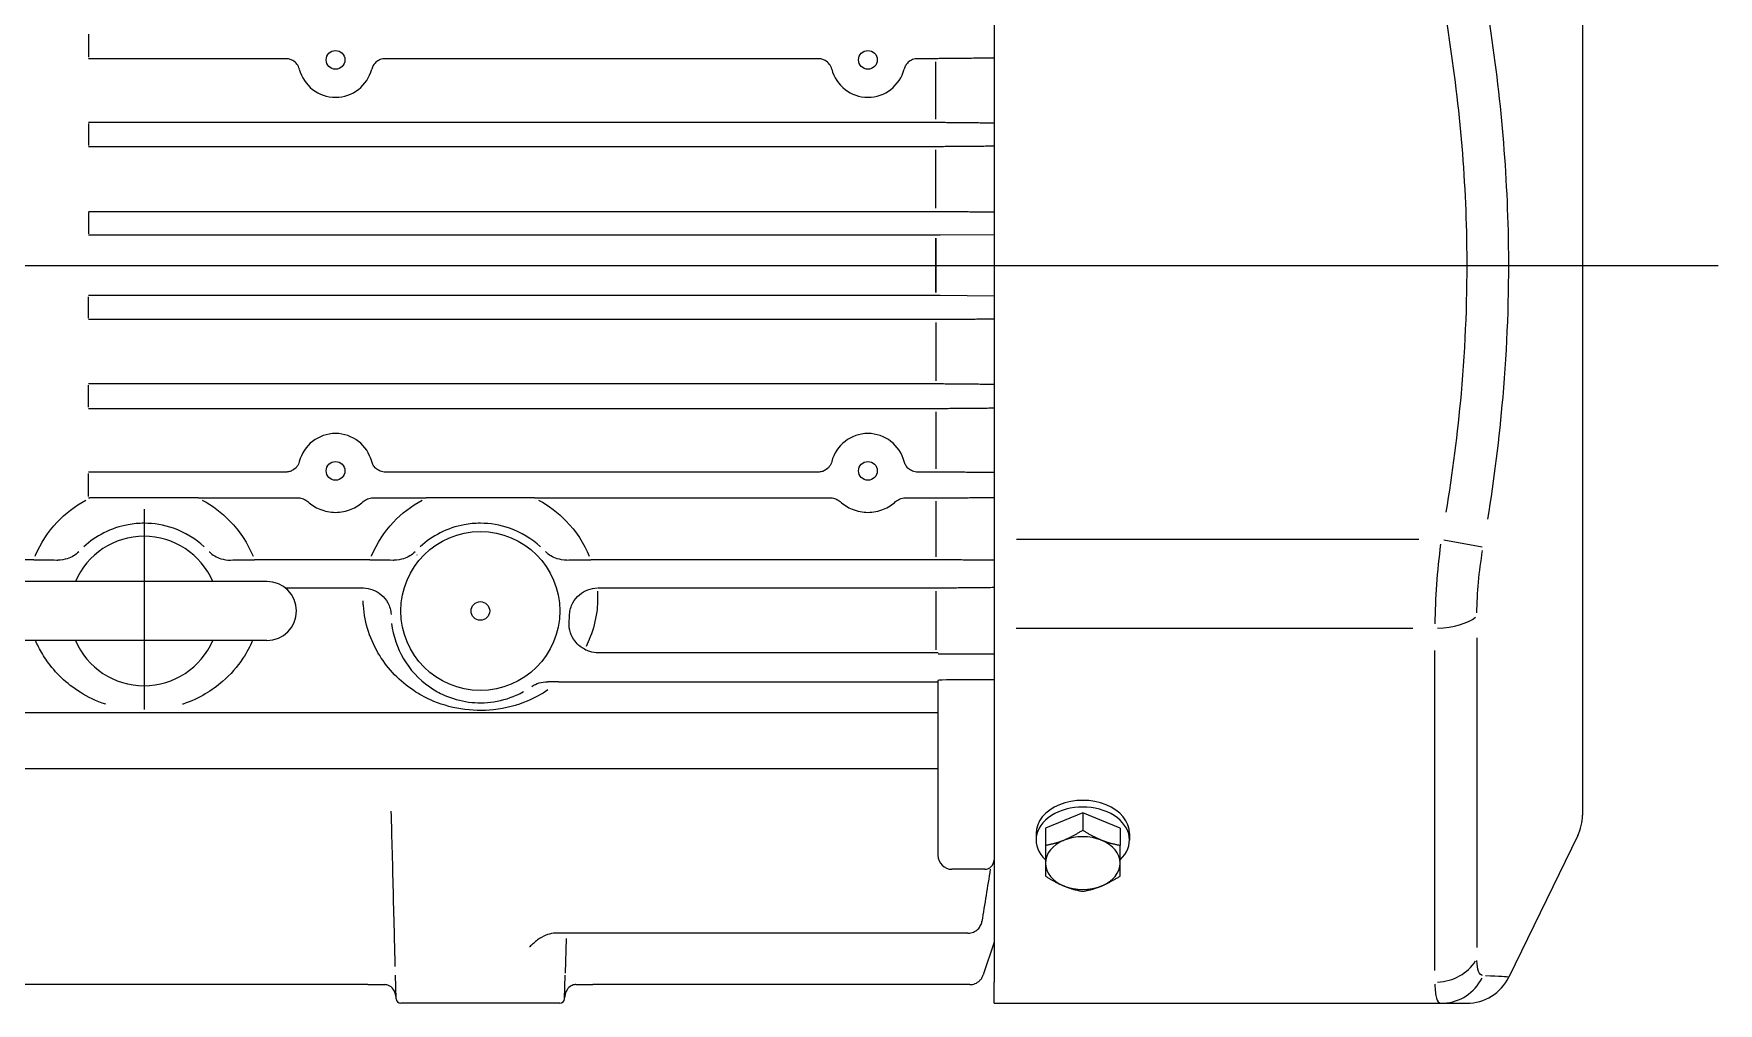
# Model space of a CAD drawing. Header units: millimetres. Extents: x 15 to 405, y 9 to 283.
# Drawn here: x 316.31 to 338.86, y 216.66 to 229.63 of the extents above; entities that cross this region are included whole.
import ezdxf

# ---------------------------------------------------------------- set-up
doc = ezdxf.new("R2010")
doc.units = ezdxf.units.MM
doc.linetypes.add('実線', pattern=[0])
doc.layers.add('GR1', color=1, linetype='実線', lineweight=25)

# ---------------------------------------------------------------- blocks, each defined once
blk = doc.blocks.new('BLKF037')
at = {"color": 7, "linetype": 'ByBlock', "lineweight": 13}
blk.add_line((225.327, 226.533), (337.63, 226.533), dxfattribs=at)
blk = doc.blocks.new('BLKF047')
at = {"color": 3, "linetype": 'ByBlock', "lineweight": 25}
for p, q in [((337.038, 233.889), (337.038, 219.177)), ((329.163, 230.201), (329.163, 222.865)), ((329.163, 226.533), (329.163, 216.941)), ((334.848, 222.865), (329.462, 222.865)), ((335.183, 222.859), (335.694, 222.767)), ((329.458, 221.68), (334.767, 221.68)), ((335.624, 221.547), (335.624, 217.407)), ((335.062, 217.099), (335.062, 221.379)), ((336.975, 218.903), (336.051, 217.009)), ((320.782, 216.908), (314.794, 216.908)), ((328.818, 216.908), (323.794, 216.908)), ((328.826, 216.908), (328.819, 216.908)), ((328.834, 216.908), (328.827, 216.908)), ((328.839, 216.908), (328.835, 216.908)), ((329.163, 216.658), (329.163, 216.941)), ((323.352, 216.658), (321.224, 216.658)), ((329.163, 216.658), (335.147, 216.658))]:
    blk.add_line(p, q, dxfattribs=at)
at = {"color": 0, "linetype": 'ByBlock', "lineweight": -2}
for p, q in [((319.685, 229.299), (317.043, 229.299)), ((326.81, 229.299), (321.016, 229.299)), ((328.383, 229.299), (328.141, 229.299)), ((328.383, 228.491), (328.383, 229.257)), ((317.043, 228.448), (328.383, 228.448)), ((328.383, 228.12), (317.043, 228.12)), ((328.383, 227.299), (328.383, 228.077)), ((317.043, 227.255), (328.383, 227.255)), ((328.383, 226.937), (317.043, 226.937)), ((328.383, 226.17), (328.383, 226.896)), ((329.163, 226.943), (328.441, 226.937)), ((328.814, 217.596), (323.295, 217.596)), ((321.161, 216.719), (321.153, 217.036)), ((323.415, 216.719), (323.423, 217.036))]:
    blk.add_line(p, q, dxfattribs=at)
for points in [[(317.043, 227.239), (317.043, 226.953)], [(328.814, 217.596), (328.815, 217.596)], [(329, 217.754), (328.999, 217.756)], [(323.436, 217.524), (323.424, 217.062)]]:
    blk.add_lwpolyline(points, dxfattribs=at)
at = {"color": 3, "linetype": 'ByBlock', "lineweight": 25}
for points in [[(329.163, 217.476), (329.018, 217.037)], [(328.826, 216.908), (328.827, 216.908)], [(328.834, 216.908), (328.835, 216.908)]]:
    blk.add_lwpolyline(points, dxfattribs=at)
at = {"color": 0, "linetype": 'ByBlock', "lineweight": -2}
for centre in [(320.35, 229.283), (327.475, 229.283)]:
    blk.add_circle(centre, 0.125, dxfattribs=at)
for centre in [(320.35, 229.283), (327.475, 229.283)]:
    blk.add_arc(centre, 0.5, 194.326, 345.674, dxfattribs=at)
at = {"color": 3, "linetype": 'ByBlock', "lineweight": 25}
for centre, radius, start, end in [((336.413, 219.177), 0.625, 334, 0), ((335.489, 217.283), 0.625, 270, 334), ((321.224, 216.721), 0.0625, 181.5, 270), ((323.352, 216.721), 0.0625, 270, 358.5)]:
    blk.add_arc(centre, radius, start, end, dxfattribs=at)
for centre, major_axis, ratio, start_param, end_param in [((335.062, 221.962), (-0.625, 0), 0.451428, 1.626647, 2.631957), ((335.062, 217.498), (-0.625, 0), 0.892308, 1.626647, 2.631957), ((335.147, 217.283), (0, -0.625), 0.984221, 0.057554, 1.093523)]:
    blk.add_ellipse(centre, major_axis=major_axis, ratio=ratio, start_param=start_param, end_param=end_param, dxfattribs=at)
for points, knots in [([(335.21, 229.837), (335.375, 228.829), (335.474, 227.81), (335.496, 226.132), (335.47, 225.474), (335.365, 224.287), (335.296, 223.756), (335.21, 223.229)], [-5.606669, -5.606669, -5.606669, -5.606669, -3.155527, -3.155527, -1.577763, -1.577763, -0.295088, -0.295088, -0.295088, -0.295088]), ([(335.772, 223.137), (335.858, 223.677), (335.927, 224.222), (336.032, 225.442), (336.058, 226.12), (336.035, 227.848), (335.937, 228.897), (335.772, 229.93)], [0.295088, 0.295088, 0.295088, 0.295088, 1.577763, 1.577763, 3.155527, 3.155527, 5.606669, 5.606669, 5.606669, 5.606669]), ([(335.139, 222.804), (335.116, 222.623), (335.097, 222.441), (335.071, 222.082), (335.064, 221.905), (335.062, 221.736)], [-0.7157844, -0.7157844, -0.7157844, -0.7157844, -0.3796515, -0.3796515, -0.0376729, -0.0376729, -0.0376729, -0.0376729]), ([(335.624, 221.882), (335.626, 222.014), (335.633, 222.153), (335.659, 222.434), (335.677, 222.575), (335.701, 222.717)], [0.0376729, 0.0376729, 0.0376729, 0.0376729, 0.3796515, 0.3796515, 0.7157844, 0.7157844, 0.7157844, 0.7157844]), ([(335.701, 217.029), (335.677, 217.034), (335.659, 217.053), (335.633, 217.12), (335.626, 217.169), (335.624, 217.233)], [0.0376729, 0.0376729, 0.0376729, 0.0376729, 0.3708588, 0.3708588, 0.7157843, 0.7157843, 0.7157843, 0.7157843]), ([(320.782, 216.908), (320.83, 216.908), (320.879, 216.908), (320.954, 216.908), (320.983, 216.908), (321.009, 216.908)], [0, 0, 0, 0, 0.1172246, 0.1172246, 0.1959744, 0.1959744, 0.1959744, 0.1959744]), ([(321.161, 216.73), (321.159, 216.773), (321.146, 216.816), (321.106, 216.871), (321.085, 216.888), (321.045, 216.904), (321.028, 216.908), (321.009, 216.908)], [-1.1486216, -1.1486216, -1.1486216, -1.1486216, -1.0124398, -1.0124398, -0.917334, -0.917334, -0.8565314, -0.8565314, -0.8565314, -0.8565314]), ([(323.567, 216.908), (323.56, 216.908), (323.552, 216.908), (323.524, 216.903), (323.505, 216.895), (323.467, 216.868), (323.45, 216.846), (323.424, 216.794), (323.416, 216.762), (323.415, 216.73)], [-0.3174365, -0.3174365, -0.3174365, -0.3174365, -0.2946354, -0.2946354, -0.2249947, -0.2249947, -0.1250467, -0.1250467, -0.0052829, -0.0052829, -0.0052829, -0.0052829]), ([(323.567, 216.908), (323.592, 216.908), (323.618, 216.908), (323.67, 216.908), (323.694, 216.908), (323.744, 216.908), (323.769, 216.908), (323.794, 216.908)], [0.2772861, 0.2772861, 0.2772861, 0.2772861, 0.3514995, 0.3514995, 0.4122351, 0.4122351, 0.4729762, 0.4729762, 0.4729762, 0.4729762]), ([(328.84, 216.908), (328.864, 216.908), (328.888, 216.913), (328.934, 216.931), (328.954, 216.945), (328.982, 216.973), (328.991, 216.984), (329.007, 217.009), (329.013, 217.023), (329.018, 217.037)], [0, 0, 0, 0, 0.0585782, 0.0585782, 0.117169, 0.117169, 0.1527211, 0.1527211, 0.1882743, 0.1882743, 0.1882743, 0.1882743]), ([(335.062, 216.914), (335.064, 216.832), (335.071, 216.77), (335.097, 216.686), (335.116, 216.663), (335.139, 216.659)], [-0.7157843, -0.7157843, -0.7157843, -0.7157843, -0.3708588, -0.3708588, -0.0376729, -0.0376729, -0.0376729, -0.0376729]), ([(336.05, 217.009), (336.05, 217.009), (336.049, 217.009), (336.034, 217.01), (335.924, 217.017), (335.741, 217.027)], [3.098401, 3.098401, 3.098401, 3.098401, 3.155527, 3.155527, 5.754212, 5.754212, 5.754212, 5.754212]), ([(335.147, 216.658), (335.35, 216.658), (335.472, 216.658), (335.488, 216.658), (335.489, 216.658), (335.489, 216.658)], [-5.901757, -5.901757, -5.901757, -5.901757, -3.155527, -3.155527, -2.950856, -2.950856, -2.950856, -2.950856])]:
    blk.add_open_spline(points, degree=3, knots=knots, dxfattribs=at)
at = {"color": 0, "linetype": 'ByBlock', "lineweight": -2}
for points, knots in [([(317.043, 229.628), (317.043, 229.611), (317.043, 229.595), (317.043, 229.578), (317.043, 229.55), (317.043, 229.522), (317.043, 229.466), (317.043, 229.437), (317.043, 229.409), (317.043, 229.381), (317.043, 229.353), (317.043, 229.322), (317.043, 229.319), (317.043, 229.317)], [-0.3402757, -0.3402757, -0.3402757, -0.3402757, -0.2958613, -0.2958613, -0.2958613, -0.221896, -0.221896, -0.1479307, -0.1479307, -0.1479307, -0.0739653, -0.0739653, -0.0672631, -0.0672631, -0.0672631, -0.0672631]), ([(319.866, 229.159), (319.86, 229.184), (319.849, 229.207), (319.818, 229.246), (319.799, 229.262), (319.764, 229.283), (319.749, 229.289), (319.717, 229.297), (319.701, 229.299), (319.685, 229.299)], [0, 0, 0, 0, 0.0632764, 0.0632764, 0.1240147, 0.1240147, 0.163478, 0.163478, 0.2026988, 0.2026988, 0.2026988, 0.2026988]), ([(321.016, 229.299), (320.993, 229.299), (320.97, 229.295), (320.926, 229.278), (320.906, 229.266), (320.876, 229.238), (320.865, 229.224), (320.846, 229.193), (320.839, 229.177), (320.835, 229.159)], [0, 0, 0, 0, 0.0558333, 0.0558333, 0.1130768, 0.1130768, 0.1574965, 0.1574965, 0.2024013, 0.2024013, 0.2024013, 0.2024013]), ([(326.991, 229.159), (326.985, 229.184), (326.974, 229.207), (326.943, 229.246), (326.924, 229.262), (326.889, 229.283), (326.874, 229.289), (326.842, 229.297), (326.826, 229.299), (326.81, 229.299)], [0, 0, 0, 0, 0.0632764, 0.0632764, 0.1240147, 0.1240147, 0.163478, 0.163478, 0.2026988, 0.2026988, 0.2026988, 0.2026988]), ([(328.141, 229.299), (328.118, 229.299), (328.095, 229.295), (328.051, 229.278), (328.031, 229.266), (328.001, 229.238), (327.99, 229.224), (327.971, 229.193), (327.964, 229.177), (327.96, 229.159)], [0, 0, 0, 0, 0.0558333, 0.0558333, 0.1130768, 0.1130768, 0.1574965, 0.1574965, 0.2024013, 0.2024013, 0.2024013, 0.2024013]), ([(317.043, 228.431), (317.043, 228.423), (317.043, 228.415), (317.043, 228.406), (317.043, 228.38), (317.043, 228.353), (317.043, 228.3), (317.043, 228.273), (317.043, 228.246), (317.043, 228.22), (317.043, 228.193), (317.043, 228.156), (317.043, 228.147), (317.043, 228.137)], [-0.2893371, -0.2893371, -0.2893371, -0.2893371, -0.2680805, -0.2680805, -0.2680805, -0.2010603, -0.2010603, -0.1340402, -0.1340402, -0.1340402, -0.0670201, -0.0670201, -0.0424618, -0.0424618, -0.0424618, -0.0424618]), ([(321.15, 217.152), (321.147, 217.261), (321.144, 217.371), (321.131, 217.879), (321.121, 218.278), (321.111, 218.677), (321.106, 218.861), (321.101, 219.046), (321.096, 219.231)], [0.695492, 0.695492, 0.695492, 0.695492, 0.958063, 0.958063, 1.916126, 1.916126, 1.916126, 2.359755, 2.359755, 2.359755, 2.359755]), ([(323.165, 217.569), (323.126, 217.552), (323.089, 217.53), (323.016, 217.477), (322.98, 217.445), (322.948, 217.413), (322.948, 217.413), (322.948, 217.413)], [-0.2218495, -0.2218495, -0.2218495, -0.2218495, -0.1185768, -0.1185768, 0, 0, 0.000864, 0.000864, 0.000864, 0.000864]), ([(323.295, 217.596), (323.261, 217.596), (323.221, 217.589), (323.181, 217.575), (323.173, 217.572), (323.165, 217.569)], [0.2547441, 0.2547441, 0.2547441, 0.2547441, 0.3369011, 0.3369011, 0.3558934, 0.3558934, 0.3558934, 0.3558934]), ([(328.815, 217.596), (328.84, 217.596), (328.864, 217.6), (328.909, 217.619), (328.929, 217.632), (328.961, 217.664), (328.973, 217.68), (328.991, 217.715), (328.997, 217.734), (329, 217.754)], [0, 0, 0, 0, 0.0585805, 0.0585805, 0.1171791, 0.1171791, 0.164968, 0.164968, 0.212754, 0.212754, 0.212754, 0.212754])]:
    blk.add_open_spline(points, degree=3, knots=knots, dxfattribs=at)
for points, degree in [([(328.441, 229.3), (328.423, 229.299), (328.402, 229.299), (328.383, 229.299)], 3), ([(329.163, 229.306), (328.797, 229.303), (328.441, 229.3)], 2), ([(328.383, 228.448), (328.402, 228.448), (328.423, 228.448), (328.441, 228.448)], 3), ([(328.441, 228.448), (328.797, 228.444), (329.163, 228.441)], 2), ([(328.441, 228.121), (328.423, 228.12), (328.402, 228.12), (328.383, 228.12)], 3), ([(329.163, 228.127), (328.797, 228.124), (328.441, 228.121)], 2), ([(328.383, 227.255), (328.402, 227.255), (328.423, 227.255), (328.441, 227.255)], 3), ([(328.441, 227.255), (328.797, 227.252), (329.163, 227.249)], 2), ([(328.441, 226.937), (328.423, 226.937), (328.402, 226.937), (328.383, 226.937)], 3), ([(329.113, 218.451), (329.074, 218.219), (329.037, 217.985), (329, 217.754)], 3)]:
    blk.add_open_spline(points, degree=degree, dxfattribs=at)
blk = doc.blocks.new('BLKF050')
at = {"color": 7, "linetype": 'ByBlock', "lineweight": 13}
blk.add_line((317.788, 223.27), (317.788, 220.591), dxfattribs=at)
at = {"color": 0, "linetype": 'ByBlock', "lineweight": -2}
for p, q in [((319.432, 222.302), (316.144, 222.302)), ((319.432, 221.514), (316.144, 221.514))]:
    blk.add_line(p, q, dxfattribs=at)
for centre, radius, start, end in [((317.788, 221.908), 1, 23.188, 156.812), ((316.144, 221.908), 0.394, 90, 269.9999), ((319.432, 221.908), 0.394, 270.0001, 90), ((317.788, 221.908), 1, 203.1881, 336.812)]:
    blk.add_arc(centre, radius, start, end, dxfattribs=at)
blk = doc.blocks.new('BLKF045')
at = {"color": 0, "linetype": 'ByBlock', "lineweight": -2}
for p, q in [((328.383, 226.896), (328.383, 226.17)), ((283.163, 226.533), (338.855, 226.533)), ((328.383, 226.13), (317.043, 226.13)), ((329.163, 226.123), (328.441, 226.129)), ((317.043, 225.811), (328.383, 225.811)), ((328.383, 225.767), (328.383, 224.989)), ((328.383, 224.946), (317.043, 224.946)), ((317.043, 224.618), (328.383, 224.618)), ((328.383, 224.575), (328.383, 223.809)), ((319.685, 223.767), (317.043, 223.767)), ((326.81, 223.767), (321.016, 223.767)), ((328.383, 223.767), (328.141, 223.767)), ((317.043, 223.421), (317.063, 223.421)), ((318.513, 223.421), (319.854, 223.421)), ((320.847, 223.421), (321.563, 223.421)), ((323.013, 223.421), (326.979, 223.421)), ((327.972, 223.421), (328.383, 223.421)), ((328.383, 223.378), (328.383, 222.634)), ((329.163, 222.865), (329.163, 221.68)), ((316.311, 222.593), (314.765, 222.593)), ((320.811, 222.593), (319.265, 222.593)), ((328.383, 222.593), (323.765, 222.593)), ((319.676, 222.217), (320.714, 222.217)), ((323.862, 222.217), (328.383, 222.217)), ((328.383, 222.172), (328.383, 221.389)), ((328.383, 221.347), (323.869, 221.347)), ((328.413, 221.336), (329.163, 221.336)), ((323.334, 220.96), (328.383, 220.96)), ((328.413, 218.639), (328.413, 220.98)), ((329.163, 220.986), (328.6, 220.986)), ((328.413, 220.544), (307.475, 220.544)), ((328.413, 219.794), (307.475, 219.794)), ((330.35, 219.207), (329.85, 219.003)), ((330.35, 219.207), (330.35, 218.974)), ((330.85, 219.003), (330.35, 219.207)), ((329.725, 218.932), (329.725, 218.843)), ((329.85, 219.003), (329.85, 218.77)), ((330.85, 219.003), (330.85, 218.77)), ((330.975, 218.932), (330.975, 218.843)), ((329.038, 218.451), (328.6, 218.451))]:
    blk.add_line(p, q, dxfattribs=at)
for points in [[(317.043, 225.827), (317.043, 226.114)], [(321.442, 222.653), (321.44, 222.657)], [(320.714, 222.217), (320.725, 222.217)]]:
    blk.add_lwpolyline(points, dxfattribs=at)
for centre, radius in [((320.35, 223.783), 0.125), ((327.475, 223.783), 0.125), ((322.288, 221.908), 1.064), ((322.288, 221.908), 0.125)]:
    blk.add_circle(centre, radius, dxfattribs=at)
for centre, radius, start, end in [((320.35, 223.783), 0.5, 14.326, 165.674), ((327.475, 223.783), 0.5, 14.326, 165.674), ((328.6, 218.639), 0.188, 180, 270), ((329.038, 218.576), 0.125, 270, 0)]:
    blk.add_arc(centre, radius, start, end, dxfattribs=at)
for centre, major_axis, ratio, start_param, end_param in [((328.6, 220.98), (-0.188, 0), 0.031159, 4.712389, 6.283185), ((330.35, 218.932), (0.625, 0), 0.707107, 0, 3.141593), ((330.35, 218.843), (0.625, 0), 0.707107, 5.639684, 10.068279), ((330.35, 218.534), (-0.5, 0), 0.707107, 5.235988, 6.283185), ((330.35, 218.534), (0.5, 0), 0.707107, 1.047198, 2.094395), ((330.35, 218.534), (0.5, 0), 0.707107, 0, 1.047198), ((330.35, 218.534), (-0.5, 0), 0.707107, 0, 1.047198), ((330.35, 218.534), (0.5, 0), 0.707107, 5.235988, 6.283185), ((330.35, 218.534), (-0.5, 0), 0.707107, 1.047198, 2.094395)]:
    blk.add_ellipse(centre, major_axis=major_axis, ratio=ratio, start_param=start_param, end_param=end_param, dxfattribs=at)
for points, degree in [([(328.441, 226.129), (328.423, 226.13), (328.402, 226.13), (328.383, 226.13)], 3), ([(328.383, 225.811), (328.402, 225.811), (328.423, 225.811), (328.441, 225.811)], 3), ([(328.441, 225.811), (328.797, 225.814), (329.163, 225.818)], 2), ([(328.441, 224.946), (328.423, 224.946), (328.402, 224.946), (328.383, 224.946)], 3), ([(329.163, 224.939), (328.797, 224.943), (328.441, 224.946)], 2), ([(328.383, 224.618), (328.402, 224.618), (328.423, 224.619), (328.441, 224.619)], 3), ([(328.441, 224.619), (328.797, 224.622), (329.163, 224.625)], 2), ([(328.441, 223.767), (328.423, 223.767), (328.402, 223.767), (328.383, 223.767)], 3), ([(329.163, 223.76), (328.797, 223.763), (328.441, 223.767)], 2), ([(328.383, 223.421), (328.402, 223.421), (328.423, 223.421), (328.441, 223.421)], 3), ([(328.441, 223.421), (328.796, 223.424), (329.163, 223.428)], 2), ([(328.441, 222.593), (328.423, 222.593), (328.402, 222.593), (328.383, 222.593)], 3), ([(329.163, 222.586), (328.796, 222.59), (328.441, 222.593)], 2), ([(328.383, 222.217), (328.402, 222.217), (328.423, 222.217), (328.441, 222.218)], 3), ([(328.441, 222.218), (328.795, 222.221), (329.163, 222.225)], 2), ([(323.476, 221.757), (323.48, 221.79), (323.482, 221.823), (323.482, 221.857)], 3), ([(328.413, 221.347), (328.403, 221.347), (328.392, 221.347), (328.383, 221.347)], 3), ([(328.383, 220.96), (328.392, 220.96), (328.403, 220.96), (328.413, 220.96)], 3), ([(330.35, 218.974), (330.216, 218.888), (330.1, 218.84)], 2), ([(330.6, 218.84), (330.484, 218.888), (330.35, 218.974)], 2), ([(330.1, 218.84), (329.984, 218.793), (329.85, 218.77)], 2), ([(329.85, 218.77), (329.85, 218.629), (329.85, 218.534)], 2), ([(330.85, 218.77), (330.716, 218.793), (330.6, 218.84)], 2), ([(330.85, 218.534), (330.85, 218.629), (330.85, 218.77)], 2), ([(329.85, 218.534), (329.85, 218.439), (329.85, 218.361)], 2), ([(330.85, 218.361), (330.85, 218.439), (330.85, 218.534)], 2), ([(329.85, 218.361), (329.984, 218.275), (330.1, 218.228)], 2), ([(330.6, 218.228), (330.716, 218.275), (330.85, 218.361)], 2), ([(330.1, 218.228), (330.216, 218.18), (330.35, 218.157)], 2), ([(330.35, 218.157), (330.484, 218.18), (330.6, 218.228)], 2)]:
    blk.add_open_spline(points, degree=degree, dxfattribs=at)
for points, knots in [([(317.043, 224.635), (317.043, 224.643), (317.043, 224.652), (317.043, 224.66), (317.043, 224.687), (317.043, 224.713), (317.043, 224.766), (317.043, 224.793), (317.043, 224.82), (317.043, 224.847), (317.043, 224.873), (317.043, 224.91), (317.043, 224.92), (317.043, 224.929)], [-0.2893371, -0.2893371, -0.2893371, -0.2893371, -0.2680805, -0.2680805, -0.2680805, -0.2010603, -0.2010603, -0.1340402, -0.1340402, -0.1340402, -0.0670201, -0.0670201, -0.0424618, -0.0424618, -0.0424618, -0.0424618]), ([(319.866, 223.907), (319.86, 223.883), (319.849, 223.86), (319.818, 223.82), (319.799, 223.804), (319.764, 223.784), (319.749, 223.777), (319.717, 223.769), (319.701, 223.767), (319.685, 223.767)], [0, 0, 0, 0, 0.0632764, 0.0632764, 0.1240147, 0.1240147, 0.163478, 0.163478, 0.2026988, 0.2026988, 0.2026988, 0.2026988]), ([(321.016, 223.767), (320.993, 223.767), (320.97, 223.771), (320.926, 223.788), (320.906, 223.801), (320.876, 223.828), (320.865, 223.842), (320.846, 223.873), (320.839, 223.89), (320.835, 223.907)], [0, 0, 0, 0, 0.0558333, 0.0558333, 0.1130768, 0.1130768, 0.1574965, 0.1574965, 0.2024013, 0.2024013, 0.2024013, 0.2024013]), ([(326.991, 223.907), (326.985, 223.883), (326.974, 223.86), (326.943, 223.82), (326.924, 223.804), (326.889, 223.784), (326.874, 223.777), (326.842, 223.769), (326.826, 223.767), (326.81, 223.767)], [0, 0, 0, 0, 0.0632764, 0.0632764, 0.1240147, 0.1240147, 0.163478, 0.163478, 0.2026988, 0.2026988, 0.2026988, 0.2026988]), ([(328.141, 223.767), (328.118, 223.767), (328.095, 223.771), (328.051, 223.788), (328.031, 223.801), (328.001, 223.828), (327.99, 223.842), (327.971, 223.873), (327.964, 223.89), (327.96, 223.907)], [0, 0, 0, 0, 0.0558333, 0.0558333, 0.1130768, 0.1130768, 0.1574965, 0.1574965, 0.2024013, 0.2024013, 0.2024013, 0.2024013]), ([(317.043, 223.438), (317.043, 223.455), (317.043, 223.472), (317.043, 223.488), (317.043, 223.516), (317.043, 223.544), (317.043, 223.601), (317.043, 223.629), (317.043, 223.657), (317.043, 223.685), (317.043, 223.713), (317.043, 223.744), (317.043, 223.747), (317.043, 223.749)], [-0.3402757, -0.3402757, -0.3402757, -0.3402757, -0.2958613, -0.2958613, -0.2958613, -0.221896, -0.221896, -0.1479307, -0.1479307, -0.1479307, -0.0739653, -0.0739653, -0.0672631, -0.0672631, -0.0672631, -0.0672631]), ([(318.513, 223.421), (318.433, 223.421), (318.35, 223.421), (318.169, 223.421), (318.06, 223.422), (317.921, 223.422), (317.891, 223.422), (317.844, 223.422), (317.826, 223.422), (317.794, 223.422), (317.779, 223.422), (317.746, 223.422), (317.728, 223.422), (317.677, 223.422), (317.645, 223.422), (317.543, 223.422), (317.48, 223.422), (317.285, 223.421), (317.17, 223.421), (317.063, 223.421)], [0, 0, 0, 0, 0.1914352, 0.1914352, 0.4015316, 0.4015316, 0.4601651, 0.4601651, 0.4941998, 0.4941998, 0.5232482, 0.5232482, 0.5581235, 0.5581235, 0.622129, 0.622129, 0.7563667, 0.7563667, 0.9824533, 0.9824533, 0.9824533, 0.9824533]), ([(319.854, 223.421), (319.877, 223.421), (319.899, 223.417), (319.942, 223.4), (319.962, 223.388), (319.98, 223.372)], [0, 0, 0, 0, 0.053865, 0.053865, 0.1120367, 0.1120367, 0.1120367, 0.1120367]), ([(320.721, 223.372), (320.738, 223.387), (320.758, 223.4), (320.801, 223.416), (320.823, 223.421), (320.847, 223.421)], [0, 0, 0, 0, 0.056637, 0.056637, 0.1122133, 0.1122133, 0.1122133, 0.1122133]), ([(323.013, 223.421), (322.933, 223.421), (322.85, 223.421), (322.669, 223.421), (322.56, 223.422), (322.421, 223.422), (322.391, 223.422), (322.344, 223.422), (322.326, 223.422), (322.294, 223.422), (322.279, 223.422), (322.246, 223.422), (322.228, 223.422), (322.177, 223.422), (322.145, 223.422), (322.043, 223.422), (321.98, 223.422), (321.785, 223.421), (321.67, 223.421), (321.563, 223.421)], [0, 0, 0, 0, 0.1914352, 0.1914352, 0.4015316, 0.4015316, 0.4601651, 0.4601651, 0.4941998, 0.4941998, 0.5232482, 0.5232482, 0.5581235, 0.5581235, 0.622129, 0.622129, 0.7563667, 0.7563667, 0.9824533, 0.9824533, 0.9824533, 0.9824533]), ([(326.979, 223.421), (327.002, 223.421), (327.024, 223.417), (327.067, 223.4), (327.087, 223.388), (327.105, 223.372)], [0, 0, 0, 0, 0.053865, 0.053865, 0.1120367, 0.1120367, 0.1120367, 0.1120367]), ([(327.846, 223.372), (327.863, 223.387), (327.883, 223.4), (327.926, 223.416), (327.948, 223.421), (327.972, 223.421)], [0, 0, 0, 0, 0.056637, 0.056637, 0.1122133, 0.1122133, 0.1122133, 0.1122133]), ([(316.33, 222.643), (316.332, 222.647), (316.334, 222.652), (316.403, 222.813), (316.5, 222.964), (316.734, 223.212), (316.864, 223.313), (317.009, 223.393)], [-10.3102385, -10.3102385, -10.3102385, -10.3102385, -10.2972088, -10.2972088, -9.8220399, -9.8220399, -9.4114849, -9.4114849, -9.4114849, -9.4114849]), ([(318.567, 223.393), (318.704, 223.317), (318.828, 223.222), (319.071, 222.974), (319.175, 222.812), (319.246, 222.643)], [-8.0981667, -8.0981667, -8.0981667, -8.0981667, -7.7091619, -7.7091619, -7.1994122, -7.1994122, -7.1994122, -7.1994122]), ([(319.98, 223.372), (320.025, 223.331), (320.08, 223.295), (320.207, 223.242), (320.281, 223.228), (320.35, 223.228)], [2.4173124, 2.4173124, 2.4173124, 2.4173124, 2.5676116, 2.5676116, 2.7342913, 2.7342913, 2.7342913, 2.7342913]), ([(320.35, 223.228), (320.42, 223.228), (320.493, 223.242), (320.621, 223.295), (320.676, 223.331), (320.721, 223.372)], [0, 0, 0, 0, 0.1666797, 0.1666797, 0.3169789, 0.3169789, 0.3169789, 0.3169789]), ([(320.83, 222.643), (320.832, 222.647), (320.834, 222.652), (320.903, 222.813), (321, 222.964), (321.234, 223.212), (321.364, 223.313), (321.509, 223.393)], [-10.3102385, -10.3102385, -10.3102385, -10.3102385, -10.2972088, -10.2972088, -9.8220399, -9.8220399, -9.4114849, -9.4114849, -9.4114849, -9.4114849]), ([(323.067, 223.393), (323.204, 223.317), (323.328, 223.222), (323.571, 222.974), (323.675, 222.812), (323.746, 222.643)], [-8.0981667, -8.0981667, -8.0981667, -8.0981667, -7.7091619, -7.7091619, -7.1994122, -7.1994122, -7.1994122, -7.1994122]), ([(327.105, 223.372), (327.15, 223.331), (327.205, 223.295), (327.332, 223.242), (327.406, 223.228), (327.475, 223.228)], [2.4173124, 2.4173124, 2.4173124, 2.4173124, 2.5676116, 2.5676116, 2.7342913, 2.7342913, 2.7342913, 2.7342913]), ([(327.475, 223.228), (327.545, 223.228), (327.618, 223.242), (327.746, 223.295), (327.801, 223.331), (327.846, 223.372)], [0, 0, 0, 0, 0.1666797, 0.1666797, 0.3169789, 0.3169789, 0.3169789, 0.3169789]), ([(318.594, 222.768), (318.477, 222.875), (318.335, 222.961), (318.055, 223.059), (317.921, 223.082), (317.788, 223.082), (317.716, 223.082), (317.644, 223.075), (317.46, 223.042), (317.351, 223.004), (317.151, 222.903), (317.061, 222.84), (316.982, 222.768)], [7.807274, 7.807274, 7.807274, 7.807274, 8.332228, 8.332228, 8.75483, 8.75483, 8.75483, 8.982866, 8.982866, 9.347724, 9.347724, 9.702374, 9.702374, 9.702374, 9.702374]), ([(323.094, 222.768), (322.977, 222.875), (322.835, 222.961), (322.555, 223.059), (322.421, 223.082), (322.288, 223.082), (322.216, 223.082), (322.144, 223.075), (321.96, 223.042), (321.851, 223.004), (321.651, 222.903), (321.561, 222.84), (321.482, 222.768)], [7.807274, 7.807274, 7.807274, 7.807274, 8.332228, 8.332228, 8.75483, 8.75483, 8.75483, 8.982866, 8.982866, 9.347724, 9.347724, 9.702374, 9.702374, 9.702374, 9.702374]), ([(316.311, 222.593), (316.361, 222.593), (316.41, 222.593), (316.517, 222.592), (316.572, 222.591), (316.624, 222.59), (316.628, 222.59), (316.632, 222.59)], [0, 0, 0, 0, 0.1201244, 0.1201244, 0.2732768, 0.2732768, 0.2858653, 0.2858653, 0.2858653, 0.2858653]), ([(316.915, 222.701), (316.914, 222.701), (316.914, 222.7), (316.872, 222.658), (316.819, 222.626), (316.723, 222.596), (316.68, 222.588), (316.632, 222.59)], [-0.4211762, -0.4211762, -0.4211762, -0.4211762, -0.4199671, -0.4199671, -0.158057, -0.158057, 0, 0, 0, 0]), ([(318.661, 222.701), (318.662, 222.701), (318.662, 222.7), (318.704, 222.658), (318.757, 222.626), (318.853, 222.596), (318.896, 222.588), (318.944, 222.59)], [-0.0013011, -0.0013011, -0.0013011, -0.0013011, 0, 0, 0.2818444, 0.2818444, 0.4519313, 0.4519313, 0.4519313, 0.4519313]), ([(318.944, 222.59), (318.983, 222.591), (319.026, 222.591), (319.103, 222.592), (319.136, 222.593), (319.201, 222.593), (319.233, 222.593), (319.265, 222.593)], [0.3412261, 0.3412261, 0.3412261, 0.3412261, 0.4659192, 0.4659192, 0.5485603, 0.5485603, 0.6261839, 0.6261839, 0.6261839, 0.6261839]), ([(320.811, 222.593), (320.861, 222.593), (320.91, 222.593), (321.017, 222.592), (321.072, 222.591), (321.124, 222.59), (321.128, 222.59), (321.132, 222.59)], [0, 0, 0, 0, 0.1201244, 0.1201244, 0.2732768, 0.2732768, 0.2858653, 0.2858653, 0.2858653, 0.2858653]), ([(321.415, 222.701), (321.414, 222.701), (321.414, 222.7), (321.372, 222.658), (321.319, 222.626), (321.223, 222.596), (321.18, 222.588), (321.132, 222.59)], [-0.4211762, -0.4211762, -0.4211762, -0.4211762, -0.4199671, -0.4199671, -0.158057, -0.158057, 0, 0, 0, 0]), ([(323.444, 222.59), (323.396, 222.588), (323.353, 222.596), (323.257, 222.626), (323.204, 222.658), (323.162, 222.7), (323.162, 222.701), (323.161, 222.701)], [-0.4519313, -0.4519313, -0.4519313, -0.4519313, -0.2818444, -0.2818444, 0, 0, 0.0013011, 0.0013011, 0.0013011, 0.0013011]), ([(323.444, 222.59), (323.483, 222.591), (323.526, 222.591), (323.603, 222.592), (323.636, 222.593), (323.701, 222.593), (323.733, 222.593), (323.765, 222.593)], [0.3412261, 0.3412261, 0.3412261, 0.3412261, 0.4659192, 0.4659192, 0.5485603, 0.5485603, 0.6261839, 0.6261839, 0.6261839, 0.6261839]), ([(320.725, 222.217), (320.768, 222.216), (320.81, 222.207), (320.891, 222.176), (320.929, 222.154), (320.998, 222.095), (321.027, 222.058), (321.076, 221.97), (321.09, 221.917), (321.093, 221.863), (321.093, 221.862), (321.093, 221.862)], [-0.4855617, -0.4855617, -0.4855617, -0.4855617, -0.3816639, -0.3816639, -0.2727811, -0.2727811, -0.1496703, -0.1496703, 0, 0, 0.0007769, 0.0007769, 0.0007769, 0.0007769]), ([(323.482, 221.862), (323.482, 221.862), (323.482, 221.863), (323.486, 221.917), (323.5, 221.97), (323.549, 222.058), (323.578, 222.095), (323.647, 222.154), (323.685, 222.176), (323.766, 222.207), (323.808, 222.216), (323.851, 222.217)], [-0.4840654, -0.4840654, -0.4840654, -0.4840654, -0.4832921, -0.4832921, -0.3343214, -0.3343214, -0.211786, -0.211786, -0.1034121, -0.1034121, 0, 0, 0, 0]), ([(323.855, 222.174), (323.86, 222.08), (323.857, 221.987), (323.83, 221.78), (323.801, 221.668), (323.759, 221.56), (323.743, 221.517), (323.724, 221.474), (323.703, 221.432)], [-9.3863243, -9.3863243, -9.3863243, -9.3863243, -9.1083021, -9.1083021, -8.7548484, -8.7548484, -8.7548484, -8.6116555, -8.6116555, -8.6116555, -8.6116555]), ([(323.191, 220.851), (323.108, 220.795), (323.016, 220.744), (322.778, 220.645), (322.625, 220.603), (322.32, 220.57), (322.171, 220.574), (321.883, 220.62), (321.745, 220.663), (321.542, 220.755), (321.469, 220.795), (321.401, 220.84), (321.207, 220.968), (321.054, 221.13), (320.815, 221.513), (320.74, 221.741), (320.721, 222.002), (320.72, 222.024), (320.719, 222.046)], [-10.363112, -10.363112, -10.363112, -10.363112, -10.081349, -10.081349, -9.691517, -9.691517, -9.340214, -9.340214, -8.97996, -8.97996, -8.754801, -8.754801, -8.754801, -8.107985, -8.107985, -7.384521, -7.384521, -7.317908, -7.317908, -7.317908, -7.317908]), ([(321.101, 221.742), (321.121, 221.574), (321.175, 221.414), (321.345, 221.125), (321.461, 220.995), (321.61, 220.892), (321.661, 220.856), (321.717, 220.823), (321.872, 220.749), (321.978, 220.715), (322.198, 220.677), (322.313, 220.674), (322.546, 220.701), (322.664, 220.734), (322.803, 220.796), (322.836, 220.812), (322.867, 220.83)], [7.464524, 7.464524, 7.464524, 7.464524, 8.107985, 8.107985, 8.754801, 8.754801, 8.754801, 8.97996, 8.97996, 9.340214, 9.340214, 9.691517, 9.691517, 10.081349, 10.081349, 10.206723, 10.206723, 10.206723, 10.206723]), ([(323.683, 221.395), (323.66, 221.407), (323.64, 221.421), (323.595, 221.457), (323.573, 221.481), (323.525, 221.542), (323.506, 221.581), (323.478, 221.662), (323.473, 221.708), (323.476, 221.751), (323.476, 221.752), (323.476, 221.752)], [-0.6519904, -0.6519904, -0.6519904, -0.6519904, -0.5839013, -0.5839013, -0.4725018, -0.4725018, -0.2711934, -0.2711934, 0, 0, 0.0016666, 0.0016666, 0.0016666, 0.0016666]), ([(317.274, 220.66), (317.15, 220.701), (317.035, 220.756), (316.748, 220.936), (316.601, 221.08), (316.445, 221.301), (316.408, 221.363), (316.361, 221.456), (316.348, 221.485), (316.335, 221.514)], [-8.327181, -8.327181, -8.327181, -8.327181, -7.993209, -7.993209, -7.397489, -7.397489, -7.176836, -7.176836, -7.079223, -7.079223, -7.079223, -7.079223]), ([(319.241, 221.514), (319.205, 221.431), (319.162, 221.351), (319.036, 221.161), (318.945, 221.056), (318.767, 220.903), (318.691, 220.847), (318.517, 220.745), (318.419, 220.699), (318.309, 220.662), (318.306, 220.661), (318.303, 220.66)], [-10.430429, -10.430429, -10.430429, -10.430429, -10.153221, -10.153221, -9.740736, -9.740736, -9.477041, -9.477041, -9.191612, -9.191612, -9.182459, -9.182459, -9.182459, -9.182459]), ([(323.869, 221.347), (323.829, 221.347), (323.791, 221.353), (323.729, 221.372), (323.705, 221.382), (323.683, 221.395)], [0, 0, 0, 0, 0.0942544, 0.0942544, 0.1592752, 0.1592752, 0.1592752, 0.1592752]), ([(322.977, 220.899), (322.977, 220.899), (322.977, 220.899), (323.007, 220.919), (323.04, 220.935), (323.111, 220.956), (323.149, 220.961), (323.189, 220.961)], [-0.2064698, -0.2064698, -0.2064698, -0.2064698, -0.2056708, -0.2056708, -0.1041611, -0.1041611, 0, 0, 0, 0]), ([(323.334, 220.96), (323.299, 220.96), (323.265, 220.96), (323.217, 220.961), (323.203, 220.961), (323.189, 220.961)], [0, 0, 0, 0, 0.0824098, 0.0824098, 0.1191652, 0.1191652, 0.1191652, 0.1191652])]:
    blk.add_open_spline(points, degree=3, knots=knots, dxfattribs=at)
blk.add_blockref('BLKF047', (0, 0), dxfattribs=at)
at = {"color": 3, "linetype": 'ByBlock', "lineweight": 25}
blk.add_blockref('BLKF050', (0, 0), dxfattribs=at)

msp = doc.modelspace()

# ---------------------------------------------------------------- block references
at = {"layer": 'GR1', "color": 7, "lineweight": 13}
msp.add_blockref('BLKF045', (0, 0), dxfattribs=at)
at = {"layer": 'GR1', "color": 3}
msp.add_blockref('BLKF037', (0, 0), dxfattribs=at)

doc.saveas('drawing.dxf')
